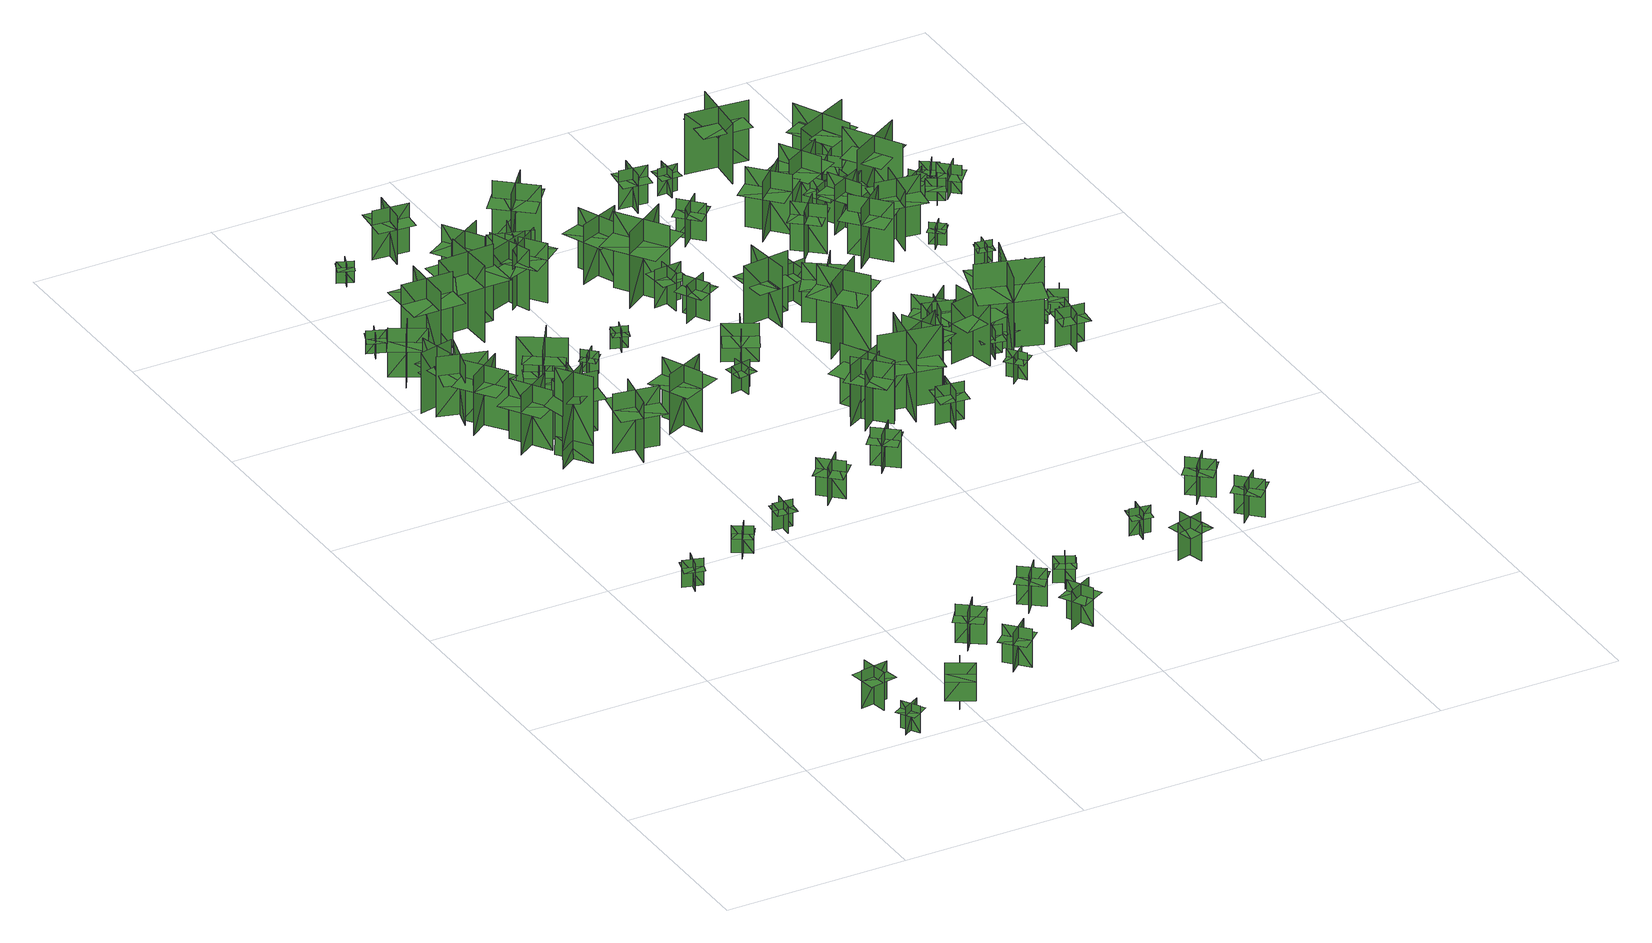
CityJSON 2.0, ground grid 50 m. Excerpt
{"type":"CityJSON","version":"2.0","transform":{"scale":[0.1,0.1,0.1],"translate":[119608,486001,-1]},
"CityObjects":{
"tree1":{"type":"SolitaryVegetationObject","geometry":[{"type":"MultiSurface","lod":"1","boundaries":[[[0,1,2]],[[0,2,3]],[[4,5,6]],[[4,6,7]],[[8,9,10]],[[8,10,11]],[[8,11,12]],[[8,12,13]]]}]},
"tree2":{"type":"SolitaryVegetationObject","geometry":[{"type":"MultiSurface","lod":"1","boundaries":[[[14,15,16]],[[14,16,17]],[[18,19,20]],[[18,20,21]],[[22,23,24]],[[22,24,25]],[[22,25,26]],[[22,26,27]]]}]},
"tree3":{"type":"SolitaryVegetationObject","geometry":[{"type":"MultiSurface","lod":"1","boundaries":[[[28,29,30]],[[28,30,31]],[[32,33,34]],[[32,34,35]],[[36,37,38]],[[36,38,39]],[[36,39,40]],[[36,40,41]]]}]},
"tree4":{"type":"SolitaryVegetationObject","geometry":[{"type":"MultiSurface","lod":"1","boundaries":[[[42,43,44]],[[42,44,45]],[[46,47,48]],[[46,48,49]],[[50,51,52]],[[50,52,53]],[[50,53,54]],[[50,54,55]]]}]},
"tree5":{"type":"SolitaryVegetationObject","geometry":[{"type":"MultiSurface","lod":"1","boundaries":[[[56,57,58]],[[56,58,59]],[[60,61,62]],[[60,62,63]],[[64,65,66]],[[64,66,67]],[[64,67,68]],[[64,68,69]]]}]},
"tree6":{"type":"SolitaryVegetationObject","geometry":[{"type":"MultiSurface","lod":"1","boundaries":[[[70,71,72]],[[70,72,73]],[[74,75,76]],[[74,76,77]],[[78,79,80]],[[78,80,81]],[[78,81,82]],[[78,82,83]]]}]},
"tree7":{"type":"SolitaryVegetationObject","geometry":[{"type":"MultiSurface","lod":"1","boundaries":[[[84,85,86]],[[84,86,87]],[[88,89,90]],[[88,90,91]],[[92,93,94]],[[92,94,95]],[[92,95,96]],[[92,96,97]]]}]},
"tree8":{"type":"SolitaryVegetationObject","geometry":[{"type":"MultiSurface","lod":"1","boundaries":[[[98,99,100]],[[98,100,101]],[[102,103,104]],[[102,104,105]],[[106,107,108]],[[106,108,109]],[[106,109,110]],[[106,110,111]]]}]},
"tree9":{"type":"SolitaryVegetationObject","geometry":[{"type":"MultiSurface","lod":"1","boundaries":[[[112,113,114]],[[112,114,115]],[[116,117,118]],[[116,118,119]],[[120,121,122]],[[120,122,123]],[[120,123,124]],[[120,124,125]]]}]},
"tree10":{"type":"SolitaryVegetationObject","geometry":[{"type":"MultiSurface","lod":"1","boundaries":[[[126,127,128]],[[126,128,129]],[[130,131,132]],[[130,132,133]],[[134,135,131]],[[134,131,130]],[[136,137,127]],[[136,127,126]],[[138,139,140]],[[138,140,141]],[[142,143,144]],[[142,144,145]]]}]},
"tree11":{"type":"SolitaryVegetationObject","geometry":[{"type":"MultiSurface","lod":"1","boundaries":[[[146,147,148]],[[146,148,149]],[[150,151,152]],[[150,152,153]],[[154,155,156]],[[154,156,157]],[[154,157,158]],[[154,158,159]]]}]},
"tree12":{"type":"SolitaryVegetationObject","geometry":[{"type":"MultiSurface","lod":"1","boundaries":[[[160,161,162]],[[160,162,163]],[[164,165,166]],[[164,166,167]],[[168,169,170]],[[168,170,171]],[[168,171,172]],[[168,172,173]]]}]},
"tree13":{"type":"SolitaryVegetationObject","geometry":[{"type":"MultiSurface","lod":"1","boundaries":[[[174,175,176]],[[174,176,177]],[[178,179,180]],[[178,180,181]],[[182,183,184]],[[182,184,185]],[[182,185,186]],[[182,186,187]]]}]},
"tree14":{"type":"SolitaryVegetationObject","geometry":[{"type":"MultiSurface","lod":"1","boundaries":[[[188,189,190]],[[188,190,191]],[[192,193,194]],[[192,194,195]],[[196,197,198]],[[196,198,199]],[[196,199,200]],[[196,200,201]]]}]},
"tree15":{"type":"SolitaryVegetationObject","geometry":[{"type":"MultiSurface","lod":"1","boundaries":[[[202,203,204]],[[202,204,205]],[[206,207,208]],[[206,208,209]],[[210,211,212]],[[210,212,213]],[[210,213,214]],[[210,214,215]]]}]},
"tree16":{"type":"SolitaryVegetationObject","geometry":[{"type":"MultiSurface","lod":"1","boundaries":[[[216,217,218]],[[216,218,219]],[[220,221,222]],[[220,222,223]],[[224,225,226]],[[224,226,227]],[[224,227,228]],[[224,228,229]]]}]},
"tree17":{"type":"SolitaryVegetationObject","geometry":[{"type":"MultiSurface","lod":"1","boundaries":[[[230,231,232]],[[230,232,233]],[[234,235,236]],[[234,236,237]],[[238,239,240]],[[238,240,241]],[[238,241,242]],[[238,242,243]]]}]},
"tree18":{"type":"SolitaryVegetationObject","geometry":[{"type":"MultiSurface","lod":"1","boundaries":[[[244,245,246]],[[244,246,247]],[[248,249,250]],[[248,250,251]],[[252,253,254]],[[252,254,255]],[[252,255,256]],[[252,256,257]]]}]},
"tree19":{"type":"SolitaryVegetationObject","geometry":[{"type":"MultiSurface","lod":"1","boundaries":[[[258,259,260]],[[258,260,261]],[[262,263,264]],[[262,264,265]],[[266,267,268]],[[266,268,269]],[[266,269,270]],[[266,270,271]]]}]},
"tree20":{"type":"SolitaryVegetationObject","geometry":[{"type":"MultiSurface","lod":"1","boundaries":[[[272,273,274]],[[272,274,275]],[[276,277,278]],[[276,278,279]],[[280,281,282]],[[280,282,283]],[[280,283,284]],[[280,284,285]]]}]},
"tree21":{"type":"SolitaryVegetationObject","geometry":[{"type":"MultiSurface","lod":"1","boundaries":[[[286,287,288]],[[286,288,289]],[[290,291,292]],[[290,292,293]],[[294,295,296]],[[294,296,297]],[[294,297,298]],[[294,298,299]]]}]},
"tree22":{"type":"SolitaryVegetationObject","geometry":[{"type":"MultiSurface","lod":"1","boundaries":[[[300,301,302]],[[300,302,303]],[[304,305,306]],[[304,306,307]],[[308,309,310]],[[308,310,311]],[[308,311,312]],[[308,312,313]]]}]},
"tree23":{"type":"SolitaryVegetationObject","geometry":[{"type":"MultiSurface","lod":"1","boundaries":[[[314,315,316]],[[314,316,317]],[[318,319,320]],[[318,320,321]],[[322,323,324]],[[322,324,325]],[[322,325,326]],[[322,326,327]]]}]},
"tree24":{"type":"SolitaryVegetationObject","geometry":[{"type":"MultiSurface","lod":"1","boundaries":[[[328,329,330]],[[328,330,331]],[[332,333,334]],[[332,334,335]],[[336,337,338]],[[336,338,339]],[[336,339,340]],[[336,340,341]]]}]},
"tree25":{"type":"SolitaryVegetationObject","geometry":[{"type":"MultiSurface","lod":"1","boundaries":[[[342,343,344]],[[342,344,345]],[[346,347,348]],[[346,348,349]],[[350,351,352]],[[350,352,353]],[[350,353,354]],[[350,354,355]]]}]},
"tree26":{"type":"SolitaryVegetationObject","geometry":[{"type":"MultiSurface","lod":"1","boundaries":[[[356,357,358]],[[356,358,359]],[[360,361,362]],[[360,362,363]],[[364,365,366]],[[364,366,367]],[[364,367,368]],[[364,368,369]]]}]},
"tree27":{"type":"SolitaryVegetationObject","geometry":[{"type":"MultiSurface","lod":"1","boundaries":[[[370,371,372]],[[370,372,373]],[[374,375,376]],[[374,376,377]],[[378,379,380]],[[378,380,381]],[[378,381,382]],[[378,382,383]]]}]},
"tree28":{"type":"SolitaryVegetationObject","geometry":[{"type":"MultiSurface","lod":"1","boundaries":[[[384,385,386]],[[384,386,387]],[[388,389,390]],[[388,390,391]],[[392,393,394]],[[392,394,395]],[[392,395,396]],[[392,396,397]]]}]},
"tree29":{"type":"SolitaryVegetationObject","geometry":[{"type":"MultiSurface","lod":"1","boundaries":[[[398,399,400]],[[398,400,401]],[[402,403,404]],[[402,404,405]],[[406,407,408]],[[406,408,409]],[[406,409,410]],[[406,410,411]]]}]},
"tree30":{"type":"SolitaryVegetationObject","geometry":[{"type":"MultiSurface","lod":"1","boundaries":[[[412,413,414]],[[412,414,415]],[[416,417,418]],[[416,418,419]],[[420,421,422]],[[420,422,423]],[[420,423,424]],[[420,424,425]]]}]},
"tree31":{"type":"SolitaryVegetationObject","geometry":[{"type":"MultiSurface","lod":"1","boundaries":[[[426,427,428]],[[426,428,429]],[[430,431,432]],[[430,432,433]],[[434,435,436]],[[434,436,437]],[[434,437,438]],[[434,438,439]]]}]},
"tree32":{"type":"SolitaryVegetationObject","geometry":[{"type":"MultiSurface","lod":"1","boundaries":[[[440,441,442]],[[440,442,443]],[[444,445,446]],[[444,446,447]],[[448,449,450]],[[448,450,451]],[[448,451,452]],[[448,452,453]]]}]},
"tree33":{"type":"SolitaryVegetationObject","geometry":[{"type":"MultiSurface","lod":"1","boundaries":[[[454,455,456]],[[454,456,457]],[[458,459,460]],[[458,460,461]],[[462,463,464]],[[462,464,465]],[[462,465,466]],[[462,466,467]]]}]},
"tree34":{"type":"SolitaryVegetationObject","geometry":[{"type":"MultiSurface","lod":"1","boundaries":[[[468,469,470]],[[468,470,471]],[[472,473,474]],[[472,474,475]],[[476,477,478]],[[476,478,479]],[[476,479,480]],[[476,480,481]]]}]},
"tree35":{"type":"SolitaryVegetationObject","geometry":[{"type":"MultiSurface","lod":"1","boundaries":[[[482,483,484]],[[482,484,485]],[[486,487,488]],[[486,488,489]],[[490,491,492]],[[490,492,493]],[[490,491,494]],[[490,494,495]]]}]},
"tree36":{"type":"SolitaryVegetationObject","geometry":[{"type":"MultiSurface","lod":"1","boundaries":[[[496,497,498]],[[496,498,499]],[[500,501,502]],[[500,502,503]],[[504,505,506]],[[504,506,507]],[[504,507,508]],[[504,508,509]]]}]},
"tree37":{"type":"SolitaryVegetationObject","geometry":[{"type":"MultiSurface","lod":"1","boundaries":[[[510,511,512]],[[510,512,513]],[[514,515,516]],[[514,516,517]],[[518,519,520]],[[518,520,521]],[[518,521,522]],[[518,522,523]]]}]},
"tree38":{"type":"SolitaryVegetationObject","geometry":[{"type":"MultiSurface","lod":"1","boundaries":[[[524,525,526]],[[524,526,527]],[[528,529,530]],[[528,530,531]],[[532,533,534]],[[532,534,535]],[[532,535,536]],[[532,536,537]]]}]},
"tree39":{"type":"SolitaryVegetationObject","geometry":[{"type":"MultiSurface","lod":"1","boundaries":[[[538,539,540]],[[538,540,541]],[[542,543,544]],[[542,544,545]],[[546,547,548]],[[546,548,549]],[[546,547,550]],[[546,550,551]]]}]},
"tree40":{"type":"SolitaryVegetationObject","geometry":[{"type":"MultiSurface","lod":"1","boundaries":[[[552,553,554]],[[552,554,555]],[[556,557,558]],[[556,558,559]],[[560,561,562]],[[560,562,563]],[[560,563,564]],[[560,564,565]]]}]},
"tree41":{"type":"SolitaryVegetationObject","geometry":[{"type":"MultiSurface","lod":"1","boundaries":[[[566,567,568]],[[566,568,569]],[[570,571,572]],[[570,572,573]],[[574,575,576]],[[574,576,577]],[[574,577,578]],[[574,578,579]]]}]},
"tree42":{"type":"SolitaryVegetationObject","geometry":[{"type":"MultiSurface","lod":"1","boundaries":[[[580,581,582]],[[580,582,583]],[[584,585,586]],[[584,586,587]],[[588,589,590]],[[588,590,591]],[[588,591,592]],[[588,592,593]]]}]},
"tree43":{"type":"SolitaryVegetationObject","geometry":[{"type":"MultiSurface","lod":"1","boundaries":[[[594,595,596]],[[594,596,597]],[[598,599,600]],[[598,600,601]],[[602,603,604]],[[602,604,605]],[[602,605,606]],[[602,606,607]]]}]},
"tree44":{"type":"SolitaryVegetationObject","geometry":[{"type":"MultiSurface","lod":"1","boundaries":[[[608,609,610]],[[608,610,611]],[[612,613,614]],[[612,614,615]],[[616,617,618]],[[616,618,619]],[[616,619,620]],[[616,620,621]]]}]},
"tree45":{"type":"SolitaryVegetationObject","geometry":[{"type":"MultiSurface","lod":"1","boundaries":[[[622,623,624]],[[622,624,625]],[[626,627,628]],[[626,628,629]],[[630,631,632]],[[630,632,633]],[[630,633,634]],[[630,634,635]]]}]},
"tree46":{"type":"SolitaryVegetationObject","geometry":[{"type":"MultiSurface","lod":"1","boundaries":[[[636,637,638]],[[636,638,639]],[[640,641,642]],[[640,642,643]],[[644,645,646]],[[644,646,647]],[[644,647,648]],[[644,648,649]]]}]},
"tree47":{"type":"SolitaryVegetationObject","geometry":[{"type":"MultiSurface","lod":"1","boundaries":[[[650,651,652]],[[650,652,653]],[[654,655,656]],[[654,656,657]],[[658,659,660]],[[658,660,661]],[[658,661,662]],[[658,662,663]]]}]},
"tree48":{"type":"SolitaryVegetationObject","geometry":[{"type":"MultiSurface","lod":"1","boundaries":[[[664,665,666]],[[664,666,667]],[[668,669,670]],[[668,670,671]],[[672,673,674]],[[672,674,675]],[[672,675,676]],[[672,676,677]]]}]},
"tree49":{"type":"SolitaryVegetationObject","geometry":[{"type":"MultiSurface","lod":"1","boundaries":[[[678,679,680]],[[678,680,681]],[[682,683,684]],[[682,684,685]],[[686,687,688]],[[686,688,689]],[[686,689,690]],[[686,690,691]]]}]},
"tree50":{"type":"SolitaryVegetationObject","geometry":[{"type":"MultiSurface","lod":"1","boundaries":[[[692,693,694]],[[692,694,695]],[[696,697,698]],[[696,698,699]],[[700,701,702]],[[700,702,703]],[[700,703,704]],[[700,704,705]]]}]},
"tree51":{"type":"SolitaryVegetationObject","geometry":[{"type":"MultiSurface","lod":"1","boundaries":[[[706,707,708]],[[706,708,709]],[[710,711,712]],[[710,712,713]],[[714,715,716]],[[714,716,717]],[[714,717,718]],[[714,718,719]]]}]},
"tree52":{"type":"SolitaryVegetationObject","geometry":[{"type":"MultiSurface","lod":"1","boundaries":[[[720,721,722]],[[720,722,723]],[[724,725,726]],[[724,726,727]],[[728,729,730]],[[728,730,731]],[[728,731,732]],[[728,732,733]]]}]},
"tree53":{"type":"SolitaryVegetationObject","geometry":[{"type":"MultiSurface","lod":"1","boundaries":[[[734,735,736]],[[734,736,737]],[[738,739,740]],[[738,740,741]],[[742,743,744]],[[742,744,745]],[[742,745,746]],[[742,746,747]]]}]},
"tree54":{"type":"SolitaryVegetationObject","geometry":[{"type":"MultiSurface","lod":"1","boundaries":[[[748,749,750]],[[748,750,751]],[[752,753,754]],[[752,754,755]],[[756,757,758]],[[756,758,759]],[[756,759,760]],[[756,760,761]]]}]},
"tree55":{"type":"SolitaryVegetationObject","geometry":[{"type":"MultiSurface","lod":"1","boundaries":[[[762,763,764]],[[762,764,765]],[[766,767,768]],[[766,768,769]],[[770,771,772]],[[770,772,773]],[[770,774,775]],[[770,775,771]]]}]},
"tree56":{"type":"SolitaryVegetationObject","geometry":[{"type":"MultiSurface","lod":"1","boundaries":[[[776,777,778]],[[776,778,779]],[[780,781,782]],[[780,782,783]],[[784,785,786]],[[784,786,787]],[[784,787,788]],[[784,788,789]]]}]},
"tree57":{"type":"SolitaryVegetationObject","geometry":[{"type":"MultiSurface","lod":"1","boundaries":[[[790,791,792]],[[790,792,793]],[[794,795,796]],[[794,796,797]],[[798,799,800]],[[798,800,801]],[[798,802,803]],[[798,803,799]]]}]},
"tree58":{"type":"SolitaryVegetationObject","geometry":[{"type":"MultiSurface","lod":"1","boundaries":[[[804,805,806]],[[804,806,807]],[[808,809,810]],[[808,810,811]],[[812,813,814]],[[812,814,815]],[[812,815,816]],[[812,816,817]]]}]},
"tree59":{"type":"SolitaryVegetationObject","geometry":[{"type":"MultiSurface","lod":"1","boundaries":[[[818,819,820]],[[818,820,821]],[[822,823,824]],[[822,824,825]],[[826,827,828]],[[826,828,829]],[[826,829,830]],[[826,830,831]]]}]},
"tree60":{"type":"SolitaryVegetationObject","geometry":[{"type":"MultiSurface","lod":"1","boundaries":[[[832,833,834]],[[832,834,835]],[[836,837,838]],[[836,838,839]],[[840,841,842]],[[840,842,843]],[[840,843,844]],[[840,844,845]]]}]},
"tree61":{"type":"SolitaryVegetationObject","geometry":[{"type":"MultiSurface","lod":"1","boundaries":[[[846,847,848]],[[846,848,849]],[[850,851,852]],[[850,852,853]],[[854,855,856]],[[854,856,857]],[[854,857,858]],[[854,858,859]]]}]},
"tree62":{"type":"SolitaryVegetationObject","geometry":[{"type":"MultiSurface","lod":"1","boundaries":[[[860,861,862]],[[860,862,863]],[[864,865,866]],[[864,866,867]],[[868,869,870]],[[868,870,871]],[[868,871,872]],[[868,872,873]]]}]},
"tree63":{"type":"SolitaryVegetationObject","geometry":[{"type":"MultiSurface","lod":"1","boundaries":[[[874,875,876]],[[874,876,877]],[[878,879,880]],[[878,880,881]],[[882,883,884]],[[882,884,885]],[[882,885,886]],[[882,886,887]]]}]},
"tree64":{"type":"SolitaryVegetationObject","geometry":[{"type":"MultiSurface","lod":"1","boundaries":[[[888,889,890]],[[888,890,891]],[[892,893,894]],[[892,894,895]],[[896,897,898]],[[896,898,899]],[[896,899,900]],[[896,900,901]]]}]},
"tree65":{"type":"SolitaryVegetationObject","geometry":[{"type":"MultiSurface","lod":"1","boundaries":[[[902,903,904]],[[902,904,905]],[[906,907,908]],[[906,908,909]],[[910,911,912]],[[910,912,913]],[[910,913,914]],[[910,914,915]]]}]},
"tree66":{"type":"SolitaryVegetationObject","geometry":[{"type":"MultiSurface","lod":"1","boundaries":[[[916,917,918]],[[916,918,919]],[[920,921,922]],[[920,922,923]],[[924,925,926]],[[924,926,927]],[[924,927,928]],[[924,928,929]]]}]},
"tree67":{"type":"SolitaryVegetationObject","geometry":[{"type":"MultiSurface","lod":"1","boundaries":[[[930,931,932]],[[930,932,933]],[[934,935,936]],[[934,936,937]],[[938,939,940]],[[938,940,941]],[[938,942,943]],[[938,943,939]]]}]},
"tree68":{"type":"SolitaryVegetationObject","geometry":[{"type":"MultiSurface","lod":"1","boundaries":[[[944,945,946]],[[944,946,947]],[[948,949,950]],[[948,950,951]],[[952,953,954]],[[952,954,955]],[[952,955,956]],[[952,956,957]]]}]},
"tree69":{"type":"SolitaryVegetationObject","geometry":[{"type":"MultiSurface","lod":"1","boundaries":[[[958,959,960]],[[958,960,961]],[[962,963,964]],[[962,964,965]],[[966,967,968]],[[966,968,969]],[[966,967,970]],[[966,970,971]]]}]},
"tree70":{"type":"SolitaryVegetationObject","geometry":[{"type":"MultiSurface","lod":"1","boundaries":[[[972,973,974]],[[972,974,975]],[[976,977,978]],[[976,978,979]],[[980,981,982]],[[980,982,983]],[[980,983,984]],[[980,984,985]]]}]},
"tree71":{"type":"SolitaryVegetationObject","geometry":[{"type":"MultiSurface","lod":"1","boundaries":[[[986,987,988]],[[986,988,989]],[[990,991,992]],[[990,992,993]],[[994,995,996]],[[994,996,997]],[[994,997,998]],[[994,998,999]]]}]},
"tree72":{"type":"SolitaryVegetationObject","geometry":[{"type":"MultiSurface","lod":"1","boundaries":[[[1000,1001,1002]],[[1000,1002,1003]],[[1004,1005,1006]],[[1004,1006,1007]],[[1008,1009,1010]],[[1008,1010,1011]],[[1008,1011,1012]],[[1008,1012,1013]]]}]},
"tree73":{"type":"SolitaryVegetationObject","geometry":[{"type":"MultiSurface","lod":"1","boundaries":[[[1014,1015,1016]],[[1014,1016,1017]],[[1018,1019,1020]],[[1018,1020,1021]],[[1022,1023,1024]],[[1022,1024,1025]],[[1022,1025,1026]],[[1022,1026,1027]]]}]},
"tree74":{"type":"SolitaryVegetationObject","geometry":[{"type":"MultiSurface","lod":"1","boundaries":[[[1028,1029,1030]],[[1028,1030,1031]],[[1032,1033,1034]],[[1032,1034,1035]],[[1036,1037,1038]],[[1036,1038,1039]],[[1036,1039,1040]],[[1036,1040,1041]]]}]},
"tree75":{"type":"SolitaryVegetationObject","geometry":[{"type":"MultiSurface","lod":"1","boundaries":[[[1042,1043,1044]],[[1042,1044,1045]],[[1046,1047,1048]],[[1046,1048,1049]],[[1050,1051,1052]],[[1050,1052,1053]],[[1050,1053,1054]],[[1050,1054,1055]]]}]},
"tree76":{"type":"SolitaryVegetationObject","geometry":[{"type":"MultiSurface","lod":"1","boundaries":[[[1056,1057,1058]],[[1056,1058,1059]],[[1060,1061,1062]],[[1060,1062,1063]],[[1064,1065,1066]],[[1064,1066,1067]],[[1064,1067,1068]],[[1064,1068,1069]]]}]},
"tree77":{"type":"SolitaryVegetationObject","geometry":[{"type":"MultiSurface","lod":"1","boundaries":[[[1070,1071,1072]],[[1070,1072,1073]],[[1074,1075,1076]],[[1074,1076,1077]],[[1078,1079,1080]],[[1078,1080,1081]],[[1078,1081,1082]],[[1078,1082,1083]]]}]},
"tree78":{"type":"SolitaryVegetationObject","geometry":[{"type":"MultiSurface","lod":"1","boundaries":[[[1084,1085,1086]],[[1084,1086,1087]],[[1088,1089,1090]],[[1088,1090,1091]],[[1092,1093,1094]],[[1092,1094,1095]],[[1092,1095,1096]],[[1092,1096,1097]]]}]},
"tree79":{"type":"SolitaryVegetationObject","geometry":[{"type":"MultiSurface","lod":"1","boundaries":[[[1098,1099,1100]],[[1098,1100,1101]],[[1102,1103,1104]],[[1102,1104,1105]],[[1106,1107,1108]],[[1106,1108,1109]],[[1106,1109,1110]],[[1106,1110,1111]]]}]},
"tree80":{"type":"SolitaryVegetationObject","geometry":[{"type":"MultiSurface","lod":"1","boundaries":[[[1112,1113,1114]],[[1112,1114,1115]],[[1116,1117,1118]],[[1116,1118,1119]],[[1120,1121,1122]],[[1120,1122,1123]],[[1120,1123,1124]],[[1120,1124,1125]]]}]},
"tree81":{"type":"SolitaryVegetationObject","geometry":[{"type":"MultiSurface","lod":"1","boundaries":[[[1126,1127,1128]],[[1126,1128,1129]],[[1130,1131,1132]],[[1130,1132,1133]],[[1134,1135,1136]],[[1134,1136,1137]],[[1134,1137,1138]],[[1134,1138,1139]]]}]},
"tree82":{"type":"SolitaryVegetationObject","geometry":[{"type":"MultiSurface","lod":"1","boundaries":[[[1140,1141,1142]],[[1140,1142,1143]],[[1144,1145,1146]],[[1144,1146,1147]],[[1148,1149,1150]],[[1148,1150,1151]],[[1148,1151,1152]],[[1148,1152,1153]]]}]},
"tree83":{"type":"SolitaryVegetationObject","geometry":[{"type":"MultiSurface","lod":"1","boundaries":[[[1154,1155,1156]],[[1154,1156,1157]],[[1158,1159,1160]],[[1158,1160,1161]],[[1162,1163,1164]],[[1162,1164,1165]],[[1162,1165,1166]],[[1162,1166,1167]]]}]},
"tree84":{"type":"SolitaryVegetationObject","geometry":[{"type":"MultiSurface","lod":"1","boundaries":[[[1168,1169,1170]],[[1168,1170,1171]],[[1172,1173,1174]],[[1172,1174,1175]],[[1176,1177,1178]],[[1176,1178,1179]],[[1176,1179,1180]],[[1176,1180,1181]]]}]},
"tree85":{"type":"SolitaryVegetationObject","geometry":[{"type":"MultiSurface","lod":"1","boundaries":[[[1182,1183,1184]],[[1182,1184,1185]],[[1186,1187,1188]],[[1186,1188,1189]],[[1190,1191,1192]],[[1190,1192,1193]],[[1190,1193,1194]],[[1190,1194,1195]]]}]},
"tree86":{"type":"SolitaryVegetationObject","geometry":[{"type":"MultiSurface","lod":"1","boundaries":[[[1196,1197,1198]],[[1196,1198,1199]],[[1200,1201,1202]],[[1200,1202,1203]],[[1204,1205,1206]],[[1204,1206,1207]],[[1204,1207,1208]],[[1204,1208,1209]]]}]},
"tree87":{"type":"SolitaryVegetationObject","geometry":[{"type":"MultiSurface","lod":"1","boundaries":[[[1210,1211,1212]],[[1210,1212,1213]],[[1214,1215,1216]],[[1214,1216,1217]],[[1218,1219,1220]],[[1218,1220,1221]],[[1218,1221,1222]],[[1218,1222,1223]]]}]},
"tree88":{"type":"SolitaryVegetationObject","geometry":[{"type":"MultiSurface","lod":"1","boundaries":[[[1224,1225,1226]],[[1224,1226,1227]],[[1228,1229,1230]],[[1228,1230,1231]],[[1232,1233,1234]],[[1232,1234,1235]],[[1232,1235,1236]],[[1232,1236,1237]]]}]},
"tree89":{"type":"SolitaryVegetationObject","geometry":[{"type":"MultiSurface","lod":"1","boundaries":[[[1238,1239,1240]],[[1238,1240,1241]],[[1242,1243,1244]],[[1242,1244,1245]],[[1246,1247,1248]],[[1246,1248,1249]],[[1246,1249,1250]],[[1246,1250,1251]]]}]},
"tree90":{"type":"SolitaryVegetationObject","geometry":[{"type":"MultiSurface","lod":"1","boundaries":[[[1252,1253,1254]],[[1252,1254,1255]],[[1256,1257,1258]],[[1256,1258,1259]],[[1260,1261,1262]],[[1260,1262,1263]],[[1260,1263,1264]],[[1260,1264,1265]]]}]},
"tree91":{"type":"SolitaryVegetationObject","geometry":[{"type":"MultiSurface","lod":"1","boundaries":[[[1266,1267,1268]],[[1266,1268,1269]],[[1270,1271,1272]],[[1270,1272,1273]],[[1274,1275,1276]],[[1274,1276,1277]],[[1274,1277,1278]],[[1274,1278,1279]]]}]},
"tree92":{"type":"SolitaryVegetationObject","geometry":[{"type":"MultiSurface","lod":"1","boundaries":[[[1280,1281,1282]],[[1280,1282,1283]],[[1284,1285,1286]],[[1284,1286,1287]],[[1288,1289,1290]],[[1288,1290,1291]],[[1288,1291,1292]],[[1288,1292,1293]]]}]},
"tree93":{"type":"SolitaryVegetationObject","geometry":[{"type":"MultiSurface","lod":"1","boundaries":[[[1294,1295,1296]],[[1294,1296,1297]],[[1298,1299,1300]],[[1298,1300,1301]],[[1302,1303,1304]],[[1302,1304,1305]],[[1302,1305,1306]],[[1302,1306,1307]]]}]},
"tree94":{"type":"SolitaryVegetationObject","geometry":[{"type":"MultiSurface","lod":"1","boundaries":[[[1308,1309,1310]],[[1308,1310,1311]],[[1312,1313,1314]],[[1312,1314,1315]],[[1316,1317,1318]],[[1316,1318,1319]],[[1316,1319,1320]],[[1316,1320,1321]]]}]},
"tree95":{"type":"SolitaryVegetationObject","geometry":[{"type":"MultiSurface","lod":"1","boundaries":[[[1322,1323,1324]],[[1322,1324,1325]],[[1326,1327,1328]],[[1326,1328,1329]],[[1330,1331,1332]],[[1330,1332,1333]],[[1330,1333,1334]],[[1330,1334,1335]]]}]},
"tree96":{"type":"SolitaryVegetationObject","geometry":[{"type":"MultiSurface","lod":"1","boundaries":[[[1336,1337,1338]],[[1336,1338,1339]],[[1340,1341,1342]],[[1340,1342,1343]],[[1344,1345,1346]],[[1344,1346,1347]],[[1344,1347,1348]],[[1344,1348,1349]]]}]},
"tree97":{"type":"SolitaryVegetationObject","geometry":[{"type":"MultiSurface","lod":"1","boundaries":[[[1350,1351,1352]],[[1350,1352,1353]],[[1354,1355,1356]],[[1354,1356,1357]],[[1358,1359,1360]],[[1358,1360,1361]],[[1358,1361,1362]],[[1358,1362,1363]]]}]},
"tree98":{"type":"SolitaryVegetationObject","geometry":[{"type":"MultiSurface","lod":"1","boundaries":[[[1364,1365,1366]],[[1364,1366,1367]],[[1368,1369,1370]],[[1368,1370,1371]],[[1372,1373,1374]],[[1372,1374,1375]],[[1372,1375,1376]],[[1372,1376,1377]]]}]}
},
"vertices":[
[295,28,13],[342,57,13],[342,57,90],[295,28,90],[330,19,13],[301,66,13],[301,66,90],[330,19,90],[330,19,69],[354,34,69],[325,81,69],[301,66,69],[278,52,69],[307,5,69],
[295,237,11],[307,160,11],[307,160,119],[295,237,119],[264,195,11],[341,207,11],[341,207,119],[264,195,119],[264,195,89],[271,157,89],[347,169,89],[341,207,89],[335,246,89],[258,233,89],
[179,882,18],[195,935,18],[195,935,95],[179,882,95],[212,899,18],[159,915,18],[159,915,95],[212,899,95],[212,899,73],[220,926,73],[167,941,73],[159,915,73],[151,888,73],[204,873,73],
[508,140,13],[471,72,13],[471,72,121],[508,140,121],[458,126,13],[526,89,13],[526,89,121],[458,126,121],[458,126,90],[439,92,90],[507,55,90],[526,89,90],[545,123,90],[477,160,90],
[75,1934,17],[54,2031,17],[54,2031,188],[75,1934,188],[111,1990,17],[111,1990,188],[14,1968,188],[14,1968,17],[107,1989,133],[98,2030,133],[21,2012,133],[30,1972,133],[39,1931,133],[116,1948,133],
[394,973,19],[347,1003,19],[347,1003,96],[394,973,96],[386,1009,19],[356,963,19],[356,963,96],[386,1009,96],[386,1009,74],[363,1024,74],[333,978,74],[356,963,74],[379,948,74],[409,994,74],
[37,1932,19],[161,1897,19],[161,1897,189],[37,1932,189],[78,1861,19],[78,1861,189],[113,1984,189],[113,1984,19],[78,1861,136],[129,1846,136],[157,1944,136],[106,1959,136],[54,1974,136],[26,1875,136],
[89,1891,17],[160,1792,17],[160,1792,186],[89,1891,186],[75,1812,17],[174,1882,17],[174,1882,186],[75,1812,186],[75,1812,139],[110,1762,139],[210,1832,139],[174,1882,139],[139,1932,139],[40,1861,139],
[130,1672,17],[233,1737,17],[233,1737,187],[130,1672,187],[208,1653,17],[144,1757,17],[144,1757,187],[208,1653,187],[208,1653,139],[260,1686,139],[196,1789,139],[144,1757,139],[92,1724,139],[157,1621,139],
[186,1562,69],[271,1622,69],[272,1620,264],[187,1561,264],[263,1548,70],[204,1633,70],[203,1633,264],[263,1548,264],[263,1548,18],[203,1633,18],[187,1561,18],[272,1620,18],[187,1562,164],[272,1621,164],[242,1664,183],[157,1605,183],[260,1613,195],[197,1568,195],[220,1536,206],[283,1580,206],
[90,2075,19],[93,2025,19],[93,2025,84],[90,2075,84],[70,2052,19],[70,2052,84],[120,2055,84],[120,2055,19],[70,2052,61],[71,2025,61],[122,2028,61],[120,2055,61],[119,2082,61],[68,2079,61],
[93,2179,17],[42,2094,17],[42,2094,156],[93,2179,156],[29,2164,17],[114,2112,17],[114,2112,156],[29,2164,156],[29,2164,117],[3,2121,117],[88,2070,117],[114,2112,117],[140,2155,117],[54,2207,117],
[91,1999,20],[138,2016,20],[138,2016,85],[91,1999,85],[119,1986,20],[119,1986,85],[102,2033,85],[102,2033,20],[119,1986,62],[145,1995,62],[127,2043,62],[102,2033,62],[76,2024,62],[94,1976,62],
[135,1982,21],[124,1933,21],[124,1933,86],[135,1982,86],[109,1965,21],[109,1965,86],[158,1955,86],[158,1955,21],[109,1965,63],[103,1939,63],[153,1928,63],[158,1955,63],[164,1981,63],[115,1992,63],
[146,1939,22],[154,1889,22],[154,1889,87],[146,1939,87],[128,1914,22],[128,1914,87],[177,1922,87],[177,1922,22],[128,1914,64],[132,1887,64],[182,1895,64],[177,1922,64],[173,1949,64],[123,1941,64],
[62,2294,21],[43,2248,21],[43,2248,86],[62,2294,86],[34,2282,21],[34,2282,86],[80,2263,86],[80,2263,21],[34,2282,63],[23,2257,63],[70,2238,63],[80,2263,63],[91,2288,63],[44,2308,63],
[619,362,14],[681,316,14],[681,316,122],[619,362,122],[626,311,14],[672,373,14],[672,373,122],[626,311,122],[626,311,91],[657,288,91],[703,350,91],[672,373,91],[641,396,91],[595,334,91],
[676,172,11],[734,224,11],[734,224,119],[676,172,119],[727,169,11],[676,227,11],[676,227,119],[727,169,119],[727,169,88],[756,195,88],[705,252,88],[676,227,88],[647,201,88],[698,143,88],
[120,2066,19],[167,2084,19],[167,2084,84],[120,2066,84],[148,2054,19],[148,2054,84],[131,2101,84],[131,2101,19],[148,2054,61],[174,2063,61],[156,2110,61],[131,2101,61],[105,2091,61],[123,2044,61],
[142,2027,20],[186,2029,20],[186,2029,81],[142,2027,81],[164,2007,20],[161,2052,20],[161,2052,81],[164,2007,81],[164,2007,64],[186,2008,64],[183,2053,64],[161,2052,64],[139,2050,64],[141,2006,64],
[200,1989,23],[158,1975,23],[158,1975,84],[200,1989,84],[174,2002,23],[188,1960,23],[188,1960,84],[174,2002,84],[174,2002,67],[153,1995,67],[167,1953,67],[188,1960,67],[209,1967,67],[195,2009,67],
[220,1944,23],[177,1933,23],[177,1933,85],[220,1944,85],[194,1959,23],[205,1916,23],[205,1916,85],[194,1959,85],[194,1959,67],[173,1954,67],[184,1911,67],[205,1916,67],[227,1922,67],[216,1965,67],
[285,1633,20],[302,1754,20],[302,1754,190],[285,1633,190],[350,1681,20],[230,1698,20],[230,1698,190],[350,1681,190],[350,1681,142],[359,1742,142],[238,1759,142],[230,1698,142],[221,1638,142],[342,1621,142],
[543,1045,18],[488,1049,18],[488,1049,95],[543,1045,95],[519,1073,18],[515,1018,18],[515,1018,95],[519,1073,95],[519,1073,74],[492,1075,74],[487,1020,74],[515,1018,74],[542,1015,74],[547,1071,74],
[165,2141,15],[168,2285,15],[168,2285,231],[165,2141,231],[240,2214,15],[97,2217,15],[97,2217,231],[240,2214,231],[240,2214,175],[242,2283,175],[98,2286,175],[97,2217,175],[95,2148,175],[238,2145,175],
[397,1615,17],[376,1495,17],[376,1495,186],[397,1615,186],[330,1569,17],[450,1548,17],[450,1548,186],[330,1569,186],[330,1569,139],[320,1509,139],[440,1488,139],[450,1548,139],[461,1608,139],[341,1629,139],
[266,1904,19],[336,1871,19],[336,1871,127],[266,1904,127],[283,1855,19],[316,1925,19],[316,1925,127],[283,1855,127],[283,1855,97],[318,1839,97],[351,1909,97],[316,1925,97],[281,1942,97],[248,1872,97],
[362,1852,20],[255,1922,20],[255,1922,191],[362,1852,191],[345,1932,20],[345,1932,191],[275,1825,191],[275,1825,20],[345,1932,137],[301,1961,137],[245,1876,137],[289,1847,137],[334,1817,137],[390,1903,137],
[148,2583,25],[165,2624,25],[165,2624,86],[148,2583,86],[175,2594,25],[134,2611,25],[134,2611,86],[175,2594,86],[175,2594,69],[184,2615,69],[142,2631,69],[134,2611,69],[126,2590,69],[167,2574,69],
[386,2274,20],[232,2270,20],[232,2270,236],[386,2274,236],[312,2345,20],[316,2191,20],[316,2191,236],[312,2345,236],[312,2345,175],[235,2344,175],[238,2189,175],[316,2191,175],[393,2192,175],[390,2347,175],
[895,463,10],[847,403,10],[847,403,118],[895,463,118],[844,458,10],[904,410,10],[904,410,118],[844,458,118],[844,458,88],[820,428,88],[880,380,88],[904,410,88],[928,440,88],[868,488,88],
[951,263,16],[914,331,16],[914,331,124],[951,263,124],[966,313,16],[898,276,16],[898,276,124],[966,313,124],[966,313,94],[947,347,94],[879,309,94],[898,276,94],[917,242,94],[985,279,94],
[492,1574,23],[603,1625,23],[603,1625,193],[492,1574,193],[568,1546,23],[517,1656,23],[517,1656,193],[568,1546,193],[568,1546,145],[623,1571,145],[572,1682,145],[517,1656,145],[462,1631,145],[513,1520,145],
[724,1101,15],[668,1154,15],[668,1154,122],[724,1101,122],[723,1152,15],[669,1096,15],[669,1096,122],[723,1152,122],[723,1152,92],[695,1179,92],[641,1123,92],[669,1096,92],[698,1069,92],[751,1125,92],
[479,1943,28],[446,1910,28],[446,1910,90],[479,1943,90],[447,1943,28],[480,1910,28],[480,1910,90],[447,1943,90],[478,1944,69],[445,1911,69],[462,1894,69],[495,1928,69],[431,1924,69],[464,1957,69],
[268,2672,23],[367,2663,23],[367,2663,161],[268,2672,161],[310,2621,23],[320,2720,23],[320,2720,161],[310,2621,161],[310,2621,122],[360,2616,122],[369,2715,122],[320,2720,122],[270,2725,122],[261,2626,122],
[423,2382,23],[360,2486,23],[360,2486,192],[423,2382,192],[443,2461,23],[339,2397,23],[339,2397,192],[443,2461,192],[443,2461,145],[411,2513,145],[307,2449,145],[339,2397,145],[371,2345,145],[474,2409,145],
[1019,476,12],[970,501,12],[970,501,89],[1019,476,89],[1008,511,12],[983,462,12],[983,462,89],[1008,511,89],[1008,511,68],[984,523,68],[958,474,68],[983,462,68],[1007,449,68],[1033,498,68],
[520,2355,22],[399,2310,22],[399,2310,194],[520,2355,194],[441,2391,22],[485,2270,22],[485,2270,194],[441,2391,194],[519,2358,137],[398,2314,137],[420,2253,137],[541,2298,137],[380,2363,137],[501,2408,137],
[607,1990,26],[565,2005,26],[565,2005,88],[607,1990,88],[595,2016,26],[580,1975,26],[580,1975,88],[595,2016,88],[595,2016,70],[574,2024,70],[559,1982,70],[580,1975,70],[600,1967,70],[615,2009,70],
[546,2352,22],[429,2387,22],[429,2387,192],[546,2352,192],[508,2424,22],[472,2307,22],[472,2307,192],[508,2424,192],[508,2424,144],[450,2441,144],[414,2325,144],[472,2307,144],[531,2289,144],[566,2406,144],
[550,2365,22],[452,2293,22],[452,2293,191],[550,2365,191],[470,2378,22],[542,2280,22],[542,2280,191],[470,2378,191],[470,2378,144],[421,2342,144],[493,2244,144],[542,2280,144],[591,2316,144],[519,2414,144],
[861,1226,9],[920,1177,9],[920,1177,117],[861,1226,117],[865,1175,9],[915,1234,9],[915,1234,117],[865,1175,117],[865,1175,87],[895,1150,87],[944,1209,87],[915,1234,87],[885,1259,87],[835,1200,87],
[777,1684,23],[722,1675,23],[722,1675,99],[777,1684,99],[747,1706,23],[756,1651,23],[756,1651,99],[747,1706,99],[747,1706,78],[719,1701,78],[729,1647,78],[756,1651,78],[783,1656,78],[774,1711,78],
[858,1782,21],[858,1782,130],[775,1825,130],[775,1825,21],[798,1764,21],[798,1764,130],[839,1844,130],[839,1844,21],[791,1751,94],[833,1730,94],[884,1830,94],[843,1851,94],[801,1873,94],[750,1773,94],
[1011,1444,14],[927,1370,14],[927,1370,184],[1011,1444,184],[929,1449,14],[1004,1364,14],[1004,1364,184],[929,1449,184],[929,1449,140],[889,1413,140],[963,1328,140],[1004,1364,140],[1044,1400,140],[970,1484,140],
[574,2616,20],[668,2538,20],[668,2538,189],[574,2616,189],[582,2535,20],[659,2629,20],[659,2629,189],[582,2535,189],[582,2535,142],[629,2496,142],[706,2590,142],[659,2629,142],[612,2668,142],[535,2574,142],
[937,1515,15],[1012,1376,15],[1012,1376,186],[937,1515,186],[906,1407,15],[1044,1482,15],[1044,1482,186],[906,1407,186],[911,1410,138],[944,1349,138],[1072,1418,138],[1039,1479,138],[1006,1539,138],[879,1470,138],
[665,2319,20],[778,2365,20],[778,2365,189],[665,2319,189],[740,2287,20],[694,2399,20],[694,2399,189],[740,2287,189],[740,2287,142],[796,2310,142],[750,2422,142],[694,2399,142],[637,2376,142],[684,2264,142],
[708,2164,19],[837,2251,19],[837,2251,234],[708,2164,234],[809,2144,19],[723,2273,19],[723,2273,234],[809,2144,234],[809,2144,174],[874,2187,174],[788,2316,174],[723,2273,174],[659,2229,174],[745,2101,174],
[795,2173,21],[800,2096,21],[800,2096,128],[795,2173,128],[761,2134,21],[838,2140,21],[838,2140,128],[761,2134,128],[761,2134,98],[763,2095,98],[841,2101,98],[838,2140,98],[835,2178,98],[758,2173,98],
[861,2068,20],[793,2031,20],[793,2031,127],[861,2068,127],[811,2083,20],[849,2015,20],[849,2015,127],[811,2083,127],[811,2083,97],[777,2064,97],[815,1996,97],[849,2015,97],[883,2034,97],[845,2101,97],
[1242,605,16],[1297,596,16],[1297,596,93],[1242,605,93],[1263,574,16],[1272,629,16],[1272,629,93],[1263,574,93],[1263,574,72],[1291,570,72],[1300,625,72],[1272,629,72],[1245,634,72],[1236,579,72],
[1368,471,10],[1293,451,10],[1293,451,117],[1368,471,117],[1323,497,10],[1343,422,10],[1343,422,117],[1323,497,117],[1323,497,87],[1286,487,87],[1306,412,87],[1343,422,87],[1381,432,87],[1361,507,87],
[998,1438,11],[1164,1409,11],[1164,1409,229],[998,1438,229],[1060,1352,11],[1060,1352,229],[1088,1518,229],[1088,1518,11],[1010,1442,145],[1155,1418,145],[1166,1485,145],[1021,1510,145],[998,1373,145],[1143,1348,145],
[1128,1275,11],[1139,1352,11],[1139,1352,119],[1128,1275,119],[1169,1306,11],[1093,1317,11],[1093,1317,119],[1169,1306,119],[1169,1306,89],[1175,1344,89],[1098,1355,89],[1093,1317,89],[1087,1278,89],[1164,1267,89],
[991,1904,17],[977,2036,17],[977,2036,188],[991,1904,188],[1043,1969,17],[1043,1969,188],[911,1955,188],[911,1955,17],[985,1912,123],[973,2027,123],[919,2021,123],[931,1907,123],[1040,1918,123],[1028,2033,123],
[1122,1694,18],[1034,1807,18],[1034,1807,234],[1122,1694,234],[1134,1798,18],[1021,1710,18],[1021,1710,234],[1134,1798,234],[1134,1798,178],[1092,1852,178],[979,1764,178],[1021,1710,178],[1063,1655,178],[1177,1743,178],
[1137,1564,16],[1194,1457,16],[1194,1457,185],[1137,1564,185],[1113,1486,16],[1220,1544,16],[1220,1544,185],[1113,1486,185],[1113,1486,138],[1142,1433,138],[1249,1490,138],[1220,1544,138],[1191,1597,138],[1084,1540,138],
[1138,1545,20],[1180,1560,20],[1180,1560,82],[1138,1545,82],[1165,1532,20],[1150,1574,20],[1150,1574,82],[1165,1532,82],[1165,1532,65],[1185,1539,65],[1171,1581,65],[1150,1574,65],[1129,1567,65],[1144,1525,65],
[1063,1817,20],[1132,1917,20],[1132,1917,189],[1063,1817,189],[1142,1830,20],[1043,1900,20],[1043,1900,189],[1142,1830,189],[1142,1830,142],[1177,1880,142],[1078,1950,142],[1043,1900,142],[1008,1850,142],[1108,1781,142],
[1112,2009,19],[1036,1998,19],[1036,1998,127],[1112,2009,127],[1072,2040,19],[1082,1963,19],[1082,1963,127],[1072,2040,127],[1072,2040,97],[1033,2035,97],[1044,1958,97],[1082,1963,97],[1120,1969,97],[1110,2045,97],
[1512,724,13],[1463,664,13],[1463,664,121],[1512,724,121],[1461,719,13],[1521,670,13],[1521,670,121],[1461,719,121],[1461,719,91],[1436,689,91],[1496,640,91],[1521,670,91],[1545,700,91],[1486,749,91],
[1574,579,15],[1519,524,15],[1519,524,123],[1574,579,123],[1522,579,15],[1577,524,15],[1577,524,123],[1522,579,123],[1522,579,93],[1495,551,93],[1550,497,93],[1577,524,93],[1604,552,93],[1550,606,93],
[1030,2416,18],[974,2362,18],[974,2362,125],[1030,2416,125],[979,2417,18],[1032,2361,18],[1032,2361,125],[979,2417,125],[979,2417,95],[951,2390,95],[1004,2334,95],[1032,2361,95],[1060,2388,95],[1007,2444,95],
[918,2598,20],[995,2589,20],[995,2589,128],[918,2598,128],[950,2558,20],[959,2635,20],[959,2635,128],[950,2558,128],[950,2558,98],[988,2553,98],[997,2630,98],[959,2635,98],[920,2639,98],[911,2562,98],
[1250,1570,19],[1274,1652,19],[1274,1652,161],[1250,1570,161],[1307,1602,19],[1225,1625,19],[1225,1625,161],[1307,1602,161],[1307,1602,115],[1225,1625,115],[1212,1581,115],[1295,1557,115],[1320,1647,115],[1238,1670,115],
[1316,1588,18],[1229,1683,18],[1229,1683,158],[1316,1588,158],[1319,1680,18],[1224,1593,18],[1224,1593,158],[1319,1680,158],[1315,1676,119],[1277,1718,119],[1190,1638,119],[1228,1597,119],[1265,1555,119],[1353,1634,119],
[1395,1574,16],[1268,1548,16],[1268,1548,188],[1395,1574,188],[1322,1622,16],[1347,1495,16],[1347,1495,188],[1322,1622,188],[1394,1578,131],[1267,1552,131],[1280,1489,131],[1407,1514,131],[1257,1604,131],[1384,1629,131],
[1394,1393,14],[1359,1436,14],[1359,1436,91],[1394,1393,91],[1398,1430,14],[1356,1394,14],[1356,1394,91],[1398,1430,91],[1398,1430,70],[1380,1451,70],[1338,1415,70],[1356,1394,70],[1373,1373,70],[1416,1409,70],
[1371,1514,17],[1385,1576,17],[1385,1576,98],[1371,1514,98],[1403,1535,17],[1403,1535,98],[1342,1549,98],[1342,1549,17],[1403,1535,69],[1411,1568,69],[1349,1582,69],[1342,1549,69],[1334,1515,69],[1396,1502,69],
[1032,2607,21],[1087,2607,21],[1087,2607,98],[1032,2607,98],[1058,2581,21],[1058,2636,21],[1058,2636,98],[1058,2581,98],[1058,2581,76],[1086,2581,76],[1085,2637,76],[1058,2636,76],[1030,2636,76],[1031,2581,76],
[1258,2159,20],[1189,2220,20],[1189,2220,159],[1258,2159,159],[1254,2226,20],[1193,2157,20],[1193,2157,159],[1254,2226,159],[1254,2226,123],[1221,2255,123],[1160,2186,123],[1193,2157,123],[1226,2128,123],[1287,2197,123],
[1149,2288,20],[1239,2370,20],[1239,2370,190],[1149,2288,190],[1230,2284,20],[1148,2374,20],[1148,2374,190],[1230,2284,190],[1230,2284,142],[1275,2325,142],[1193,2415,142],[1148,2374,142],[1103,2333,142],[1185,2243,142],
[1346,1580,13],[1515,1527,13],[1515,1527,260],[1346,1580,260],[1401,1475,13],[1453,1644,13],[1453,1644,260],[1401,1475,260],[1401,1475,191],[1485,1449,191],[1538,1618,191],[1453,1644,191],[1368,1670,191],[1316,1501,191],
[1443,1545,19],[1437,1596,19],[1437,1596,83],[1443,1545,83],[1462,1570,19],[1462,1570,83],[1412,1564,83],[1412,1564,19],[1462,1570,61],[1459,1597,61],[1408,1591,61],[1412,1564,61],[1415,1537,61],[1465,1543,61],
[1485,1570,18],[1524,1619,18],[1524,1619,99],[1485,1570,99],[1523,1574,18],[1523,1574,99],[1474,1613,99],[1474,1613,18],[1523,1574,71],[1544,1601,71],[1495,1640,71],[1474,1613,71],[1452,1587,71],[1502,1548,71],
[1307,2144,16],[1386,2052,16],[1386,2052,185],[1307,2144,185],[1301,2064,16],[1393,2143,16],[1393,2143,185],[1301,2064,185],[1301,2064,138],[1340,2017,138],[1432,2097,138],[1393,2143,138],[1353,2189,138],[1261,2110,138],
[1607,1489,16],[1530,1498,16],[1530,1498,124],[1607,1489,124],[1575,1530,16],[1566,1453,16],[1566,1453,124],[1575,1530,124],[1575,1530,94],[1536,1534,94],[1528,1457,94],[1566,1453,94],[1605,1448,94],[1613,1525,94],
[1257,2348,21],[1363,2408,21],[1363,2408,190],[1257,2348,190],[1335,2326,21],[1275,2432,21],[1275,2432,190],[1335,2326,190],[1335,2326,142],[1388,2356,142],[1328,2462,142],[1275,2432,142],[1222,2402,142],[1282,2296,142],
[1352,2273,25],[1311,2339,25],[1311,2339,133],[1352,2273,133],[1364,2323,25],[1298,2283,25],[1298,2283,133],[1364,2323,133],[1364,2323,102],[1344,2356,102],[1278,2316,102],[1298,2283,102],[1319,2250,102],[1385,2290,102],
[1312,2652,20],[1142,2668,20],[1142,2668,191],[1312,2652,191],[1238,2740,20],[1238,2740,191],[1222,2570,191],[1222,2570,20],[1297,2654,146],[1300,2710,146],[1166,2717,146],[1163,2661,146],[1160,2604,146],[1294,2597,146],
[1567,1602,19],[1524,1628,19],[1524,1628,84],[1567,1602,84],[1560,1632,19],[1560,1632,84],[1534,1589,84],[1534,1589,19],[1560,1632,61],[1536,1646,61],[1510,1603,61],[1534,1589,61],[1557,1575,61],[1583,1618,61],
[1318,2228,22],[1406,2275,22],[1406,2275,161],[1318,2228,161],[1381,2208,22],[1335,2296,22],[1335,2296,161],[1381,2208,161],[1381,2208,122],[1425,2231,122],[1379,2319,122],[1335,2296,122],[1291,2273,122],[1337,2185,122],
[1453,2202,18],[1434,2082,18],[1434,2082,188],[1453,2202,188],[1387,2154,18],[1507,2136,18],[1507,2136,188],[1387,2154,188],[1387,2154,140],[1378,2094,140],[1498,2076,140],[1507,2136,140],[1516,2196,140],[1396,2215,140],
[1394,2343,22],[1401,2266,22],[1401,2266,129],[1394,2343,129],[1361,2304,22],[1438,2311,22],[1438,2311,129],[1361,2304,129],[1361,2304,99],[1364,2265,99],[1441,2272,99],[1438,2311,99],[1434,2349,99],[1357,2342,99],
[1613,1626,16],[1637,1670,16],[1637,1670,80],[1613,1626,80],[1642,1634,16],[1642,1634,80],[1598,1659,80],[1598,1659,16],[1642,1634,58],[1656,1658,58],[1611,1683,58],[1598,1659,58],[1585,1635,58],[1629,1610,58],
[1428,2392,21],[1372,2445,21],[1372,2445,129],[1428,2392,129],[1427,2443,21],[1373,2388,21],[1373,2388,129],[1427,2443,129],[1427,2443,99],[1399,2470,99],[1345,2415,99],[1373,2388,99],[1401,2361,99],[1455,2416,99],
[1528,2082,22],[1500,2048,22],[1500,2048,84],[1528,2082,84],[1499,2079,22],[1533,2051,22],[1533,2051,84],[1499,2079,84],[1499,2079,67],[1484,2062,67],[1518,2034,67],[1533,2051,67],[1547,2068,67],[1513,2096,67],
[1592,1927,23],[1548,1935,23],[1548,1935,85],[1592,1927,85],[1575,1951,23],[1567,1908,23],[1567,1908,85],[1575,1951,85],[1575,1951,67],[1554,1955,67],[1545,1912,67],[1567,1908,67],[1589,1903,67],[1597,1947,67],
[1638,1776,19],[1622,1817,19],[1622,1817,80],[1638,1776,80],[1650,1802,19],[1608,1787,19],[1608,1787,80],[1650,1802,80],[1650,1802,63],[1642,1823,63],[1601,1808,63],[1608,1787,63],[1616,1766,63],[1658,1782,63],
[1476,2436,19],[1401,2589,19],[1401,2589,190],[1476,2436,190],[1513,2545,19],[1513,2545,190],[1359,2470,190],[1359,2470,19],[1470,2449,144],[1520,2476,144],[1456,2594,144],[1406,2567,144],[1356,2540,144],[1420,2422,144],
[1426,2308,20],[1572,2396,20],[1572,2396,191],[1426,2308,191],[1538,2281,20],[1538,2281,191],[1450,2428,191],[1450,2428,20],[1439,2316,145],[1470,2268,145],[1582,2342,145],[1550,2389,145],[1519,2437,145],[1408,2363,145],
[1546,2303,21],[1524,2258,21],[1524,2258,85],[1546,2303,85],[1517,2293,21],[1517,2293,85],[1562,2271,85],[1562,2271,21],[1517,2293,63],[1505,2269,63],[1550,2246,63],[1562,2271,63],[1574,2295,63],[1529,2318,63],
[1603,2224,28],[1626,2269,28],[1626,2269,92],[1603,2224,92],[1633,2234,28],[1633,2234,92],[1588,2257,92],[1588,2257,28],[1633,2234,70],[1645,2258,70],[1600,2281,70],[1588,2257,70],[1575,2232,70],[1620,2209,70],
[1578,2325,21],[1606,2283,21],[1606,2283,86],[1578,2325,86],[1572,2294,21],[1572,2294,86],[1614,2322,86],[1614,2322,21],[1572,2294,63],[1587,2272,63],[1629,2300,63],[1614,2322,63],[1599,2345,63],[1557,2317,63],
[1661,2315,23],[1619,2343,23],[1619,2343,88],[1661,2315,88],[1655,2345,23],[1655,2345,88],[1627,2303,88],[1627,2303,23],[1655,2345,65],[1633,2360,65],[1604,2319,65],[1627,2303,65],[1649,2288,65],[1678,2330,65],
[1685,2248,25],[1638,2291,25],[1638,2291,106],[1685,2248,106],[1683,2287,25],[1683,2287,106],[1641,2240,106],[1641,2240,25],[1683,2287,78],[1658,2310,78],[1616,2263,78],[1641,2240,78],[1666,2217,78],[1708,2264,78]
]}
